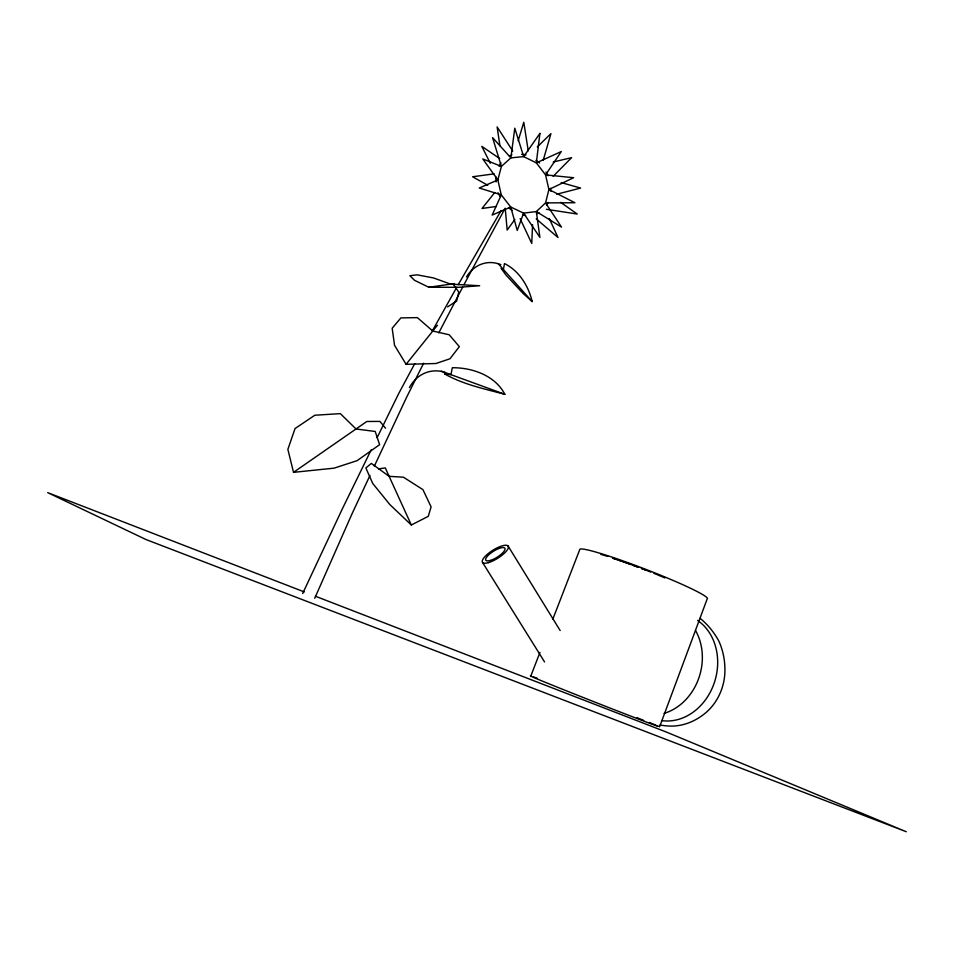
<?xml version="1.0" encoding="UTF-8"?>
<svg xmlns="http://www.w3.org/2000/svg" width="954" height="954" viewBox="0 0 954 954"><rect width="100%" height="100%" fill="white"/><g stroke="black" fill="none" stroke-linecap="round" stroke-linejoin="round"><path stroke-width="1.43" d="M532.559 224.715L531.748 243.437L520.133 218.645M543.172 160.439L550.935 133.62L537.305 146.94M518.189 140.703L523.782 122.255L528.242 150.851M659.584 726.865L707.164 598.945A68.39 5.187 21.1 0 0 646.323 569.55A68.39 5.187 21.1 0 0 579.758 549.54L552.867 619.051M539.952 652.405L530.818 676.04A69.284 0.692 21.5 0 0 604.264 705.793A69.284 0.692 21.5 0 0 656.507 725.457M314.725 598.277L352.336 513.121L369.961 475.497M546.797 205.05L548.037 202.367M374.373 466.089L406.464 397.568L423.624 363.224M302.656 593.555L342.45 508.637L371.213 449.787M499.121 166.318L500.898 162.657M377.092 437.743L398.677 393.608L414.763 363.605M438.792 332.839L462.642 287.202M464.014 284.59L504.63 209.224M432.257 331.002L456.763 287.273M458.206 284.709L501.112 210.584M514.874 219.456L507.17 230.069L505.215 208.187M494.78 192.493L482.032 208.473L496.354 206.469M406.082 364.297L435.942 363.522L450.002 358.74L459.339 346.624L449.203 334.771L432.794 331.05L417.387 317.622L400.871 317.897L392.177 328.248L394.539 345.3L406.082 364.297L437.421 325.278M553.141 176.359L571.601 157.648L553.248 162.001M293.522 472.349L334.103 468.152L357.082 460.675L379.609 444.683L375.196 431.458L356.009 428.978L340.351 413.631L314.808 415.24L295.048 428.549L287.869 449.37L293.522 472.349L366.801 421.489L379.942 421.406L385.535 428.203M447.593 306.89L456.656 301.035L458.767 291.996L452.864 283.851M536.53 213.97L538.927 212.575M509.436 156.158L511.881 154.81M411.329 525.01L428.274 516.329L431.101 506.884L422.908 489.605L403.411 477.191L389.125 476.332L371.333 463.394L365.871 467.973L372.74 483.475L389.733 504.439L411.329 525.01L385.285 467.925L378.523 468.867M556.766 194.222L580.628 188.057L561.179 182.596M428.811 287.261L458.802 287.297L479.671 285.747L450.717 284.149L433.462 277.924L417.101 274.835L409.874 275.706L414.573 280.333L428.811 287.261L454.474 283.612M494.124 173.855L472.6 176.764L487.756 185.255M522.685 215.139L525.618 215.401M521.623 154.309L525.988 154.81M546.392 209.296L577.23 214.03L560.642 202.355M504.869 394.324C484.382 388.862 462.964 384.402 444.421 373.813L450.932 374.648L452.339 367.731C472.433 367.576 495.174 375.578 504.869 394.324L441.177 371.094M304.314 591.933L47.7 492.634L145.89 539.499L906.3 831.745L666.345 732.04L315.416 596.238M637.069 717.682L643.664 720.413M499.705 158.579L481.806 146.367L490.32 163.265M508.589 207.853L512.238 210.44M536.017 160.344L539.582 162.943M536.208 218.871L558.007 237.498L549.289 218.538M532.165 301.583L523.221 293.593L505.918 274.967L501.112 268.253L503.39 269.445L504.511 263.578C519.143 270.793 528.528 286.045 532.165 301.583L498.238 263.686M512.763 151.054L497.117 126.906L499.92 145.724M482.509 562.395L544.555 661.921M508.088 546.034L560.153 630.546M497.988 192.72L500.087 196.488M545.998 172.078L548.025 175.774M550.661 188.308L550.852 191.265M495.734 176.418L496.08 181.928M533.513 676.911A69.284 0.692 21.5 0 1 537.114 678.222M649.388 722.476A69.284 0.692 21.5 0 1 655.589 725.064M612.563 558.197A59.446 4.508 21.1 0 1 616.809 559.604M618.12 560.046A59.446 4.508 21.1 0 1 630.785 564.494M633.444 565.472A59.446 4.508 21.1 0 1 637.522 566.986M641.637 568.536A59.446 4.508 21.1 0 1 645.727 570.11M653.895 573.33A59.446 4.508 21.1 0 1 657.914 574.952M695.538 630.534A53.352 44.886 -73.8 0 1 664.103 713.353M700.153 618.347A96.02 80.494 -72.2 0 1 718.612 640.611A66.697 55.785 -73.5 0 1 724.909 671.33A48.237 40.163 -74 0 1 707.844 710.861L706.687 711.958A64.562 53.996 -74.3 0 1 668.325 726.006A115.088 96.759 -76.5 0 1 659.941 725.04M697.589 620.446A54.247 45.387 -74 0 1 713.926 683.827A54.247 45.387 -74 0 1 661.79 720.628M600.865 554.346A58.79 4.46 21.1 0 1 607.71 556.444M613.207 558.233A58.79 4.46 21.1 0 1 622.628 561.477M624.023 561.966A58.79 4.46 21.1 0 1 638.631 567.356M641.326 568.381A58.79 4.46 21.1 0 1 650.783 572.102M658.618 575.286A58.79 4.46 21.1 0 1 664.89 577.921M409.445 387.586A33.33 30.206 -88.4 0 1 445.387 372.62M466.494 276.982A33.271 29.395 83.4 0 1 500.862 264.699M539.904 133.405L536.339 162.86L545.545 174.88L548.908 189.5L545.569 202.904L536.327 211.573L523.579 213.124L510.724 207.03L501.279 194.878L497.857 179.96L482.748 158.924L501.399 166.401L510.879 157.875L523.674 156.623L536.339 162.86L561.322 151.531L545.545 174.88L573.616 177.706L548.908 189.5L574.916 202.737L545.569 202.904L561.512 227.1L536.327 211.573L539.916 237.439L523.579 213.124L517.247 230.439L510.724 207.03L492.157 215.079L501.279 194.878L479.23 187.998L497.857 179.96L501.399 166.401L492.562 137.626L510.879 157.875L514.79 128.194L523.674 156.623L539.904 133.405M488.436 562.633A15.192 4.698 -32.1 0 0 508.434 547.262A15.192 4.698 -32.1 0 0 489.116 552.843A15.192 4.698 -32.1 0 0 488.436 562.633M490.177 560.475A11.293 3.494 -32.1 0 0 505.06 549.039A11.293 3.494 -32.1 0 0 490.726 553.165A11.293 3.494 -32.1 0 0 490.177 560.475"/></g></svg>
